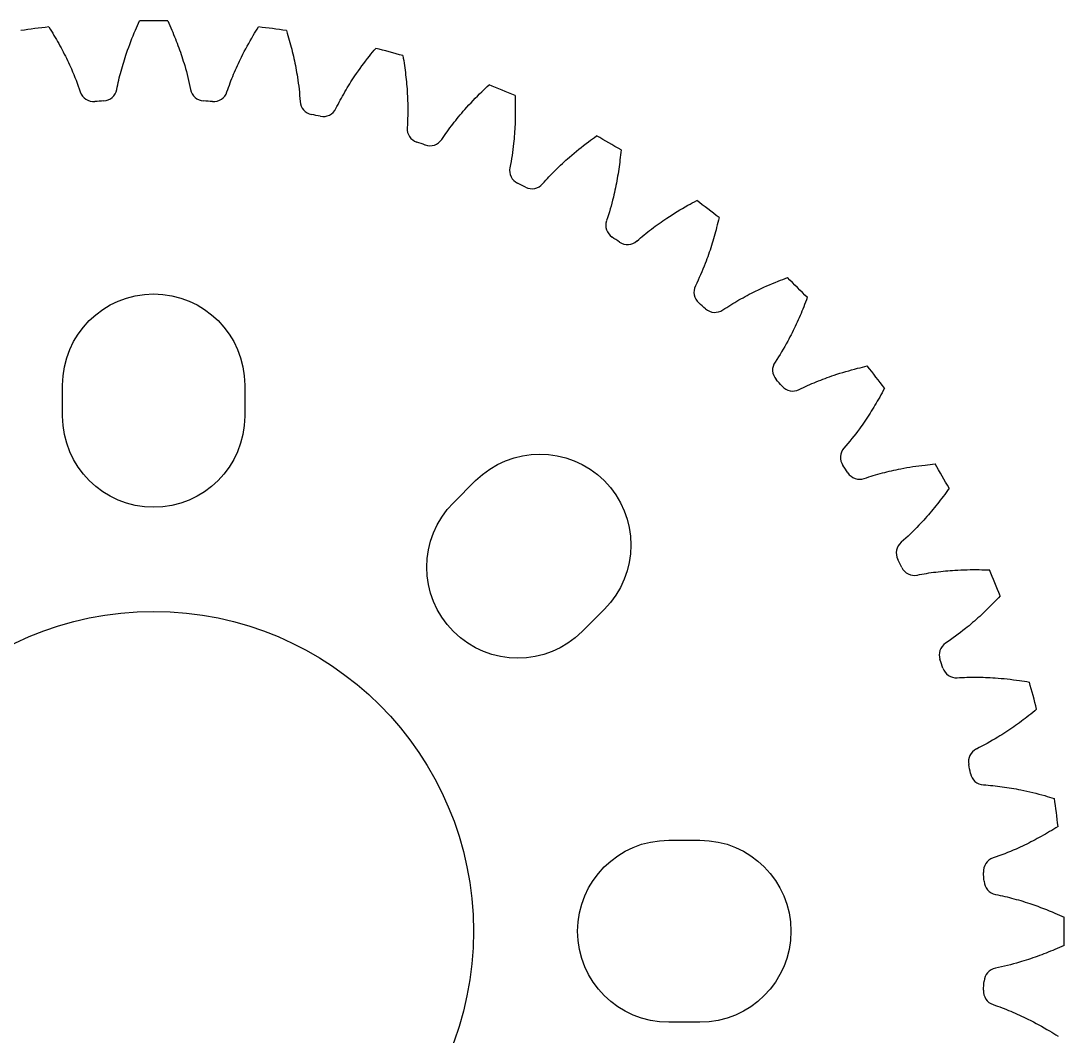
# Model space of a CAD drawing. Header units: millimetres. Extents: x -20 to 20, y -20 to 20.
# Drawn here: x -2.92 to 20, y -2.3 to 20 of the extents above; entities that cross this region are included whole.
import ezdxf

# ---------------------------------------------------------------- set-up
doc = ezdxf.new("R2010")
doc.units = ezdxf.units.MM
doc.layers.get('0').update_dxf_attribs({"linetype": 'CONTINUOUS'})

msp = doc.modelspace()

# ---------------------------------------------------------------- linework, layer by layer
for points in [[(-2, 11.314), (-2, 12, -1), (2, 12), (2, 11.314, -1)], [(-2, 11.314), (-2, 12, -1), (2, 12), (2, 11.314, -1)], [(6.586, 9.414), (7.071, 9.899, -1), (9.899, 7.071), (9.414, 6.586, -1)], [(6.586, 9.414), (7.071, 9.899, -1), (9.899, 7.071), (9.414, 6.586, -1)], [(11.314, 2), (12, 2, -1), (12, -2), (11.314, -2, -1)], [(11.314, 2), (12, 2, -1), (12, -2), (11.314, -2, -1)]]:
    msp.add_lwpolyline(points, format="xyb", close=True)
msp.add_circle((0, 0), 7.025)
msp.add_circle((0, 0), 7.025)
for centre, radius, start, end in [((0, 0), 20, 89.1143, 90.8857), ((0, 0), 20, 89.1143, 90.8857), ((0, 0), 20, 96.6143, 98.3857), ((0, 0), 20, 96.6143, 98.3857), ((0, 0), 20, 81.6143, 83.3857), ((0, 0), 20, 81.6143, 83.3857), ((0, 0), 20, 74.1143, 75.8857), ((0, 0), 20, 74.1143, 75.8857), ((0, 0), 20, 66.6143, 68.3857), ((0, 0), 20, 66.6143, 68.3857), ((-1.315, 18.54), 0.312, 198.5592, 274.0576), ((-1.315, 18.54), 0.312, 198.5592, 274.0576), ((-1.116, 18.553), 0.312, 273.4424, 348.9408), ((-1.116, 18.553), 0.312, 273.4424, 348.9408), ((1.116, 18.553), 0.312, 191.0592, 266.5576), ((1.116, 18.553), 0.312, 191.0592, 266.5576), ((1.315, 18.54), 0.312, 265.9424, 341.4408), ((1.315, 18.54), 0.312, 265.9424, 341.4408), ((0, 0), 18.274, 93.4424, 94.0576), ((0, 0), 18.274, 93.4424, 94.0576), ((0, 0), 18.274, 85.9424, 86.5576), ((0, 0), 18.274, 85.9424, 86.5576), ((3.528, 18.248), 0.312, 183.5592, 259.0576), ((3.528, 18.248), 0.312, 183.5592, 259.0576), ((0, 0), 18.274, 78.4424, 79.0576), ((0, 0), 18.274, 78.4424, 79.0576), ((3.724, 18.21), 0.312, 258.4424, 333.9408), ((3.724, 18.21), 0.312, 258.4424, 333.9408), ((5.88, 17.632), 0.312, 176.0592, 251.5576), ((5.88, 17.632), 0.312, 176.0592, 251.5576), ((0, 0), 20, 59.1143, 60.8857), ((0, 0), 20, 59.1143, 60.8857), ((0, 0), 18.274, 70.9424, 71.5576), ((0, 0), 18.274, 70.9424, 71.5576), ((6.069, 17.568), 0.312, 250.9424, 326.4408), ((6.069, 17.568), 0.312, 250.9424, 326.4408), ((8.131, 16.714), 0.312, 168.5592, 244.0576), ((8.131, 16.714), 0.312, 168.5592, 244.0576), ((0, 0), 18.274, 63.4424, 64.0576), ((0, 0), 18.274, 63.4424, 64.0576), ((8.31, 16.625), 0.312, 243.4424, 318.9408), ((8.31, 16.625), 0.312, 243.4424, 318.9408), ((0, 0), 20, 51.6143, 53.3857), ((0, 0), 20, 51.6143, 53.3857), ((10.243, 15.509), 0.312, 161.0592, 236.5576), ((10.243, 15.509), 0.312, 161.0592, 236.5576), ((0, 0), 18.274, 55.9424, 56.5576), ((0, 0), 18.274, 55.9424, 56.5576), ((10.409, 15.398), 0.312, 235.9424, 311.4408), ((10.409, 15.398), 0.312, 235.9424, 311.4408), ((0, 0), 20, 44.1143, 45.8857), ((0, 0), 20, 44.1143, 45.8857), ((12.18, 14.04), 0.312, 153.5592, 229.0576), ((12.18, 14.04), 0.312, 153.5592, 229.0576), ((0, 0), 18.274, 48.4424, 49.0576), ((0, 0), 18.274, 48.4424, 49.0576), ((12.33, 13.908), 0.312, 228.4424, 303.9408), ((12.33, 13.908), 0.312, 228.4424, 303.9408), ((13.908, 12.33), 0.312, 146.0592, 221.5576), ((13.908, 12.33), 0.312, 146.0592, 221.5576), ((0, 0), 20, 36.6143, 38.3857), ((0, 0), 20, 36.6143, 38.3857), ((0, 0), 18.274, 40.9424, 41.5576), ((0, 0), 18.274, 40.9424, 41.5576), ((14.04, 12.18), 0.312, 220.9424, 296.4408), ((14.04, 12.18), 0.312, 220.9424, 296.4408), ((15.398, 10.409), 0.312, 138.5592, 214.0576), ((15.398, 10.409), 0.312, 138.5592, 214.0576), ((0, 0), 18.274, 33.4424, 34.0576), ((0, 0), 18.274, 33.4424, 34.0576), ((0, 0), 20, 29.1143, 30.8857), ((0, 0), 20, 29.1143, 30.8857), ((15.509, 10.243), 0.312, 213.4424, 288.9408), ((15.509, 10.243), 0.312, 213.4424, 288.9408), ((16.625, 8.31), 0.312, 131.0592, 206.5576), ((16.625, 8.31), 0.312, 131.0592, 206.5576), ((0, 0), 18.274, 25.9424, 26.5576), ((0, 0), 18.274, 25.9424, 26.5576), ((16.714, 8.131), 0.312, 205.9424, 281.4408), ((16.714, 8.131), 0.312, 205.9424, 281.4408), ((0, 0), 20, 21.6143, 23.3857), ((0, 0), 20, 21.6143, 23.3857), ((17.568, 6.069), 0.312, 123.5592, 199.0576), ((17.568, 6.069), 0.312, 123.5592, 199.0576), ((0, 0), 18.274, 18.4424, 19.0576), ((0, 0), 18.274, 18.4424, 19.0576), ((17.632, 5.88), 0.312, 198.4424, 273.9408), ((17.632, 5.88), 0.312, 198.4424, 273.9408), ((0, 0), 20, 14.1143, 15.8857), ((0, 0), 20, 14.1143, 15.8857), ((18.21, 3.724), 0.312, 116.0592, 191.5576), ((18.21, 3.724), 0.312, 116.0592, 191.5576), ((0, 0), 18.274, 10.9424, 11.5576), ((0, 0), 18.274, 10.9424, 11.5576), ((18.248, 3.528), 0.312, 190.9424, 266.4408), ((18.248, 3.528), 0.312, 190.9424, 266.4408), ((0, 0), 20, 6.6143, 8.3857), ((0, 0), 20, 6.6143, 8.3857), ((18.54, 1.315), 0.312, 108.5592, 184.0576), ((18.54, 1.315), 0.312, 108.5592, 184.0576), ((0, 0), 18.274, 3.4424, 4.0576), ((0, 0), 18.274, 3.4424, 4.0576), ((18.553, 1.116), 0.312, 183.4424, 258.9408), ((18.553, 1.116), 0.312, 183.4424, 258.9408), ((0, 0), 20, -0.8857, 0.8857), ((0, 0), 20, -0.8857, 0.8857), ((18.553, -1.116), 0.312, 101.0592, 176.5576), ((18.553, -1.116), 0.312, 101.0592, 176.5576), ((0, 0), 18.274, 355.9424, 356.5576), ((0, 0), 18.274, 355.9424, 356.5576), ((18.54, -1.315), 0.312, 175.9424, 251.4408), ((18.54, -1.315), 0.312, 175.9424, 251.4408)]:
    msp.add_arc(centre, radius, start, end)
for points, knots in [([(-0.81, 18.493), (-0.783, 18.629), (-0.751, 18.763), (-0.715, 18.897), (-0.679, 19.03), (-0.639, 19.163), (-0.594, 19.293), (-0.535, 19.463), (-0.47, 19.631), (-0.399, 19.796), (-0.37, 19.864), (-0.34, 19.931), (-0.309, 19.998)], [0, 0, 0, 0, 0.000414753, 0.000414753, 0.000414753, 0.000829462, 0.000829462, 0.000829462, 0.001368744, 0.001368744, 0.001368744, 0.001589306, 0.001589306, 0.001589306, 0.001589306]), ([(-0.81, 18.493), (-0.783, 18.629), (-0.751, 18.763), (-0.715, 18.897), (-0.679, 19.03), (-0.639, 19.163), (-0.594, 19.293), (-0.535, 19.463), (-0.47, 19.631), (-0.399, 19.796), (-0.37, 19.864), (-0.34, 19.931), (-0.309, 19.998)], [0, 0, 0, 0, 0.000414753, 0.000414753, 0.000414753, 0.000829462, 0.000829462, 0.000829462, 0.001368744, 0.001368744, 0.001368744, 0.001589306, 0.001589306, 0.001589306, 0.001589306]), ([(0.309, 19.998), (0.34, 19.931), (0.37, 19.864), (0.399, 19.796), (0.453, 19.669), (0.505, 19.541), (0.552, 19.411), (0.6, 19.281), (0.643, 19.15), (0.682, 19.017), (0.732, 18.844), (0.775, 18.669), (0.81, 18.493)], [-0.000220571, -0.000220571, -0.000220571, -0.000220571, 0, 0, 0, 0.000414614, 0.000414614, 0.000414614, 0.000829358, 0.000829358, 0.000829358, 0.001368935, 0.001368935, 0.001368935, 0.001368935]), ([(0.309, 19.998), (0.34, 19.931), (0.37, 19.864), (0.399, 19.796), (0.453, 19.669), (0.505, 19.541), (0.552, 19.411), (0.6, 19.281), (0.643, 19.15), (0.682, 19.017), (0.732, 18.844), (0.775, 18.669), (0.81, 18.493)], [-0.000220571, -0.000220571, -0.000220571, -0.000220571, 0, 0, 0, 0.000414614, 0.000414614, 0.000414614, 0.000829358, 0.000829358, 0.000829358, 0.001368935, 0.001368935, 0.001368935, 0.001368935]), ([(-2.304, 19.867), (-2.265, 19.805), (-2.226, 19.742), (-2.189, 19.679), (-2.118, 19.56), (-2.05, 19.439), (-1.986, 19.317), (-1.922, 19.194), (-1.862, 19.07), (-1.806, 18.943), (-1.734, 18.779), (-1.668, 18.611), (-1.611, 18.441)], [-0.000220571, -0.000220571, -0.000220571, -0.000220571, 0, 0, 0, 0.000414614, 0.000414614, 0.000414614, 0.000829358, 0.000829358, 0.000829358, 0.001368935, 0.001368935, 0.001368935, 0.001368935]), ([(-2.304, 19.867), (-2.265, 19.805), (-2.226, 19.742), (-2.189, 19.679), (-2.118, 19.56), (-2.05, 19.439), (-1.986, 19.317), (-1.922, 19.194), (-1.862, 19.07), (-1.806, 18.943), (-1.734, 18.779), (-1.668, 18.611), (-1.611, 18.441)], [-0.000220571, -0.000220571, -0.000220571, -0.000220571, 0, 0, 0, 0.000414614, 0.000414614, 0.000414614, 0.000829358, 0.000829358, 0.000829358, 0.001368935, 0.001368935, 0.001368935, 0.001368935]), ([(1.611, 18.441), (1.655, 18.572), (1.704, 18.701), (1.757, 18.829), (1.811, 18.956), (1.868, 19.082), (1.93, 19.206), (2.01, 19.367), (2.097, 19.524), (2.189, 19.679), (2.226, 19.742), (2.265, 19.805), (2.304, 19.867)], [0, 0, 0, 0, 0.000414753, 0.000414753, 0.000414753, 0.000829462, 0.000829462, 0.000829462, 0.001368744, 0.001368744, 0.001368744, 0.001589306, 0.001589306, 0.001589306, 0.001589306]), ([(1.611, 18.441), (1.655, 18.572), (1.704, 18.701), (1.757, 18.829), (1.811, 18.956), (1.868, 19.082), (1.93, 19.206), (2.01, 19.367), (2.097, 19.524), (2.189, 19.679), (2.226, 19.742), (2.265, 19.805), (2.304, 19.867)], [0, 0, 0, 0, 0.000414753, 0.000414753, 0.000414753, 0.000829462, 0.000829462, 0.000829462, 0.001368744, 0.001368744, 0.001368744, 0.001589306, 0.001589306, 0.001589306, 0.001589306]), ([(2.917, 19.786), (2.938, 19.716), (2.959, 19.645), (2.979, 19.575), (3.017, 19.442), (3.051, 19.308), (3.081, 19.173), (3.111, 19.038), (3.137, 18.902), (3.158, 18.765), (3.185, 18.588), (3.206, 18.409), (3.217, 18.229)], [-0.000220571, -0.000220571, -0.000220571, -0.000220571, 0, 0, 0, 0.000414614, 0.000414614, 0.000414614, 0.000829358, 0.000829358, 0.000829358, 0.001368935, 0.001368935, 0.001368935, 0.001368935]), ([(2.917, 19.786), (2.938, 19.716), (2.959, 19.645), (2.979, 19.575), (3.017, 19.442), (3.051, 19.308), (3.081, 19.173), (3.111, 19.038), (3.137, 18.902), (3.158, 18.765), (3.185, 18.588), (3.206, 18.409), (3.217, 18.229)], [-0.000220571, -0.000220571, -0.000220571, -0.000220571, 0, 0, 0, 0.000414614, 0.000414614, 0.000414614, 0.000829358, 0.000829358, 0.000829358, 0.001368935, 0.001368935, 0.001368935, 0.001368935]), ([(4.004, 18.072), (4.065, 18.197), (4.131, 18.318), (4.2, 18.438), (4.269, 18.558), (4.343, 18.675), (4.42, 18.79), (4.52, 18.939), (4.627, 19.083), (4.738, 19.225), (4.784, 19.282), (4.83, 19.34), (4.877, 19.396)], [0, 0, 0, 0, 0.000414753, 0.000414753, 0.000414753, 0.000829462, 0.000829462, 0.000829462, 0.001368744, 0.001368744, 0.001368744, 0.00158931, 0.00158931, 0.00158931, 0.00158931]), ([(4.004, 18.072), (4.065, 18.197), (4.131, 18.318), (4.2, 18.438), (4.269, 18.558), (4.343, 18.675), (4.42, 18.79), (4.52, 18.939), (4.627, 19.083), (4.738, 19.225), (4.784, 19.282), (4.83, 19.34), (4.877, 19.396)], [0, 0, 0, 0, 0.000414753, 0.000414753, 0.000414753, 0.000829462, 0.000829462, 0.000829462, 0.001368744, 0.001368744, 0.001368744, 0.00158931, 0.00158931, 0.00158931, 0.00158931]), ([(5.474, 19.236), (5.487, 19.164), (5.498, 19.091), (5.509, 19.018), (5.528, 18.881), (5.545, 18.744), (5.557, 18.607), (5.569, 18.469), (5.577, 18.331), (5.58, 18.192), (5.584, 18.013), (5.581, 17.833), (5.569, 17.653)], [-0.000220575, -0.000220575, -0.000220575, -0.000220575, 0, 0, 0, 0.000414614, 0.000414614, 0.000414614, 0.000829358, 0.000829358, 0.000829358, 0.001368935, 0.001368935, 0.001368935, 0.001368935]), ([(5.474, 19.236), (5.487, 19.164), (5.498, 19.091), (5.509, 19.018), (5.528, 18.881), (5.545, 18.744), (5.557, 18.607), (5.569, 18.469), (5.577, 18.331), (5.58, 18.192), (5.584, 18.013), (5.581, 17.833), (5.569, 17.653)], [-0.000220575, -0.000220575, -0.000220575, -0.000220575, 0, 0, 0, 0.000414614, 0.000414614, 0.000414614, 0.000829358, 0.000829358, 0.000829358, 0.001368935, 0.001368935, 0.001368935, 0.001368935]), ([(6.329, 17.395), (6.405, 17.51), (6.486, 17.623), (6.571, 17.732), (6.655, 17.842), (6.743, 17.948), (6.835, 18.052), (6.954, 18.187), (7.079, 18.316), (7.207, 18.442), (7.26, 18.493), (7.313, 18.544), (7.367, 18.594)], [0, 0, 0, 0, 0.000414753, 0.000414753, 0.000414753, 0.000829462, 0.000829462, 0.000829462, 0.001368744, 0.001368744, 0.001368744, 0.00158931, 0.00158931, 0.00158931, 0.00158931]), ([(6.329, 17.395), (6.405, 17.51), (6.486, 17.623), (6.571, 17.732), (6.655, 17.842), (6.743, 17.948), (6.835, 18.052), (6.954, 18.187), (7.079, 18.316), (7.207, 18.442), (7.26, 18.493), (7.313, 18.544), (7.367, 18.594)], [0, 0, 0, 0, 0.000414753, 0.000414753, 0.000414753, 0.000829462, 0.000829462, 0.000829462, 0.001368744, 0.001368744, 0.001368744, 0.00158931, 0.00158931, 0.00158931, 0.00158931]), ([(7.938, 18.357), (7.941, 18.284), (7.943, 18.21), (7.944, 18.137), (7.946, 17.998), (7.944, 17.86), (7.938, 17.722), (7.932, 17.584), (7.922, 17.446), (7.907, 17.308), (7.888, 17.13), (7.861, 16.952), (7.825, 16.775)], [-0.000220575, -0.000220575, -0.000220575, -0.000220575, 0, 0, 0, 0.000414614, 0.000414614, 0.000414614, 0.000829358, 0.000829358, 0.000829358, 0.001368935, 0.001368935, 0.001368935, 0.001368935]), ([(7.938, 18.357), (7.941, 18.284), (7.943, 18.21), (7.944, 18.137), (7.946, 17.998), (7.944, 17.86), (7.938, 17.722), (7.932, 17.584), (7.922, 17.446), (7.907, 17.308), (7.888, 17.13), (7.861, 16.952), (7.825, 16.775)], [-0.000220575, -0.000220575, -0.000220575, -0.000220575, 0, 0, 0, 0.000414614, 0.000414614, 0.000414614, 0.000829358, 0.000829358, 0.000829358, 0.001368935, 0.001368935, 0.001368935, 0.001368935]), ([(8.545, 16.42), (8.636, 16.525), (8.731, 16.625), (8.829, 16.723), (8.927, 16.82), (9.028, 16.915), (9.132, 17.005), (9.268, 17.123), (9.409, 17.236), (9.553, 17.343), (9.612, 17.387), (9.671, 17.43), (9.731, 17.473)], [0, 0, 0, 0, 0.000414753, 0.000414753, 0.000414753, 0.000829462, 0.000829462, 0.000829462, 0.001368744, 0.001368744, 0.001368744, 0.001589306, 0.001589306, 0.001589306, 0.001589306]), ([(8.545, 16.42), (8.636, 16.525), (8.731, 16.625), (8.829, 16.723), (8.927, 16.82), (9.028, 16.915), (9.132, 17.005), (9.268, 17.123), (9.409, 17.236), (9.553, 17.343), (9.612, 17.387), (9.671, 17.43), (9.731, 17.473)], [0, 0, 0, 0, 0.000414753, 0.000414753, 0.000414753, 0.000829462, 0.000829462, 0.000829462, 0.001368744, 0.001368744, 0.001368744, 0.001589306, 0.001589306, 0.001589306, 0.001589306]), ([(10.267, 17.164), (10.26, 17.091), (10.252, 17.018), (10.243, 16.944), (10.227, 16.807), (10.207, 16.67), (10.184, 16.534), (10.16, 16.398), (10.131, 16.263), (10.099, 16.128), (10.056, 15.954), (10.006, 15.781), (9.948, 15.611)], [-0.000220571, -0.000220571, -0.000220571, -0.000220571, 0, 0, 0, 0.000414614, 0.000414614, 0.000414614, 0.000829358, 0.000829358, 0.000829358, 0.001368935, 0.001368935, 0.001368935, 0.001368935]), ([(10.267, 17.164), (10.26, 17.091), (10.252, 17.018), (10.243, 16.944), (10.227, 16.807), (10.207, 16.67), (10.184, 16.534), (10.16, 16.398), (10.131, 16.263), (10.099, 16.128), (10.056, 15.954), (10.006, 15.781), (9.948, 15.611)], [-0.000220571, -0.000220571, -0.000220571, -0.000220571, 0, 0, 0, 0.000414614, 0.000414614, 0.000414614, 0.000829358, 0.000829358, 0.000829358, 0.001368935, 0.001368935, 0.001368935, 0.001368935]), ([(10.615, 15.164), (10.719, 15.256), (10.826, 15.343), (10.936, 15.427), (11.046, 15.511), (11.159, 15.591), (11.274, 15.668), (11.424, 15.767), (11.578, 15.86), (11.735, 15.948), (11.799, 15.984), (11.863, 16.019), (11.929, 16.053)], [0, 0, 0, 0, 0.000414753, 0.000414753, 0.000414753, 0.000829462, 0.000829462, 0.000829462, 0.001368744, 0.001368744, 0.001368744, 0.001589306, 0.001589306, 0.001589306, 0.001589306]), ([(10.615, 15.164), (10.719, 15.256), (10.826, 15.343), (10.936, 15.427), (11.046, 15.511), (11.159, 15.591), (11.274, 15.668), (11.424, 15.767), (11.578, 15.86), (11.735, 15.948), (11.799, 15.984), (11.863, 16.019), (11.929, 16.053)], [0, 0, 0, 0, 0.000414753, 0.000414753, 0.000414753, 0.000829462, 0.000829462, 0.000829462, 0.001368744, 0.001368744, 0.001368744, 0.001589306, 0.001589306, 0.001589306, 0.001589306]), ([(12.419, 15.677), (12.403, 15.605), (12.385, 15.534), (12.367, 15.463), (12.333, 15.329), (12.296, 15.195), (12.255, 15.064), (12.213, 14.932), (12.167, 14.801), (12.117, 14.672), (12.052, 14.505), (11.98, 14.339), (11.9, 14.179)], [-0.000220571, -0.000220571, -0.000220571, -0.000220571, 0, 0, 0, 0.000414614, 0.000414614, 0.000414614, 0.000829358, 0.000829358, 0.000829358, 0.001368935, 0.001368935, 0.001368935, 0.001368935]), ([(12.419, 15.677), (12.403, 15.605), (12.385, 15.534), (12.367, 15.463), (12.333, 15.329), (12.296, 15.195), (12.255, 15.064), (12.213, 14.932), (12.167, 14.801), (12.117, 14.672), (12.052, 14.505), (11.98, 14.339), (11.9, 14.179)], [-0.000220571, -0.000220571, -0.000220571, -0.000220571, 0, 0, 0, 0.000414614, 0.000414614, 0.000414614, 0.000829358, 0.000829358, 0.000829358, 0.001368935, 0.001368935, 0.001368935, 0.001368935]), ([(12.504, 13.649), (12.619, 13.726), (12.736, 13.799), (12.856, 13.868), (12.976, 13.937), (13.098, 14.002), (13.223, 14.062), (13.384, 14.141), (13.549, 14.213), (13.716, 14.28), (13.784, 14.307), (13.853, 14.333), (13.922, 14.359)], [0, 0, 0, 0, 0.000414753, 0.000414753, 0.000414753, 0.000829462, 0.000829462, 0.000829462, 0.001368744, 0.001368744, 0.001368744, 0.001589306, 0.001589306, 0.001589306, 0.001589306]), ([(12.504, 13.649), (12.619, 13.726), (12.736, 13.799), (12.856, 13.868), (12.976, 13.937), (13.098, 14.002), (13.223, 14.062), (13.384, 14.141), (13.549, 14.213), (13.716, 14.28), (13.784, 14.307), (13.853, 14.333), (13.922, 14.359)], [0, 0, 0, 0, 0.000414753, 0.000414753, 0.000414753, 0.000829462, 0.000829462, 0.000829462, 0.001368744, 0.001368744, 0.001368744, 0.001589306, 0.001589306, 0.001589306, 0.001589306]), ([(14.359, 13.922), (14.333, 13.853), (14.307, 13.784), (14.28, 13.716), (14.229, 13.588), (14.174, 13.46), (14.116, 13.335), (14.058, 13.21), (13.995, 13.086), (13.929, 12.965), (13.842, 12.807), (13.75, 12.653), (13.649, 12.504)], [-0.000220571, -0.000220571, -0.000220571, -0.000220571, 0, 0, 0, 0.000414614, 0.000414614, 0.000414614, 0.000829358, 0.000829358, 0.000829358, 0.001368935, 0.001368935, 0.001368935, 0.001368935]), ([(14.359, 13.922), (14.333, 13.853), (14.307, 13.784), (14.28, 13.716), (14.229, 13.588), (14.174, 13.46), (14.116, 13.335), (14.058, 13.21), (13.995, 13.086), (13.929, 12.965), (13.842, 12.807), (13.75, 12.653), (13.649, 12.504)], [-0.000220571, -0.000220571, -0.000220571, -0.000220571, 0, 0, 0, 0.000414614, 0.000414614, 0.000414614, 0.000829358, 0.000829358, 0.000829358, 0.001368935, 0.001368935, 0.001368935, 0.001368935]), ([(14.179, 11.9), (14.302, 11.962), (14.429, 12.018), (14.556, 12.071), (14.684, 12.124), (14.814, 12.172), (14.945, 12.216), (15.115, 12.273), (15.288, 12.323), (15.463, 12.367), (15.534, 12.385), (15.605, 12.403), (15.677, 12.419)], [0, 0, 0, 0, 0.000414753, 0.000414753, 0.000414753, 0.000829462, 0.000829462, 0.000829462, 0.001368744, 0.001368744, 0.001368744, 0.001589306, 0.001589306, 0.001589306, 0.001589306]), ([(14.179, 11.9), (14.302, 11.962), (14.429, 12.018), (14.556, 12.071), (14.684, 12.124), (14.814, 12.172), (14.945, 12.216), (15.115, 12.273), (15.288, 12.323), (15.463, 12.367), (15.534, 12.385), (15.605, 12.403), (15.677, 12.419)], [0, 0, 0, 0, 0.000414753, 0.000414753, 0.000414753, 0.000829462, 0.000829462, 0.000829462, 0.001368744, 0.001368744, 0.001368744, 0.001589306, 0.001589306, 0.001589306, 0.001589306]), ([(16.053, 11.929), (16.019, 11.863), (15.984, 11.799), (15.948, 11.735), (15.88, 11.614), (15.81, 11.495), (15.736, 11.379), (15.662, 11.262), (15.584, 11.148), (15.502, 11.036), (15.396, 10.891), (15.283, 10.75), (15.164, 10.615)], [-0.000220571, -0.000220571, -0.000220571, -0.000220571, 0, 0, 0, 0.000414614, 0.000414614, 0.000414614, 0.000829358, 0.000829358, 0.000829358, 0.001368935, 0.001368935, 0.001368935, 0.001368935]), ([(16.053, 11.929), (16.019, 11.863), (15.984, 11.799), (15.948, 11.735), (15.88, 11.614), (15.81, 11.495), (15.736, 11.379), (15.662, 11.262), (15.584, 11.148), (15.502, 11.036), (15.396, 10.891), (15.283, 10.75), (15.164, 10.615)], [-0.000220571, -0.000220571, -0.000220571, -0.000220571, 0, 0, 0, 0.000414614, 0.000414614, 0.000414614, 0.000829358, 0.000829358, 0.000829358, 0.001368935, 0.001368935, 0.001368935, 0.001368935]), ([(15.611, 9.948), (15.741, 9.993), (15.874, 10.032), (16.008, 10.068), (16.141, 10.103), (16.276, 10.134), (16.412, 10.161), (16.588, 10.195), (16.766, 10.222), (16.944, 10.243), (17.018, 10.252), (17.091, 10.26), (17.164, 10.267)], [0, 0, 0, 0, 0.000414753, 0.000414753, 0.000414753, 0.000829462, 0.000829462, 0.000829462, 0.001368744, 0.001368744, 0.001368744, 0.001589306, 0.001589306, 0.001589306, 0.001589306]), ([(15.611, 9.948), (15.741, 9.993), (15.874, 10.032), (16.008, 10.068), (16.141, 10.103), (16.276, 10.134), (16.412, 10.161), (16.588, 10.195), (16.766, 10.222), (16.944, 10.243), (17.018, 10.252), (17.091, 10.26), (17.164, 10.267)], [0, 0, 0, 0, 0.000414753, 0.000414753, 0.000414753, 0.000829462, 0.000829462, 0.000829462, 0.001368744, 0.001368744, 0.001368744, 0.001589306, 0.001589306, 0.001589306, 0.001589306]), ([(17.473, 9.731), (17.43, 9.671), (17.387, 9.612), (17.343, 9.553), (17.26, 9.442), (17.175, 9.333), (17.086, 9.227), (16.998, 9.121), (16.905, 9.018), (16.81, 8.918), (16.686, 8.788), (16.556, 8.663), (16.42, 8.545)], [-0.000220571, -0.000220571, -0.000220571, -0.000220571, 0, 0, 0, 0.000414614, 0.000414614, 0.000414614, 0.000829358, 0.000829358, 0.000829358, 0.001368935, 0.001368935, 0.001368935, 0.001368935]), ([(17.473, 9.731), (17.43, 9.671), (17.387, 9.612), (17.343, 9.553), (17.26, 9.442), (17.175, 9.333), (17.086, 9.227), (16.998, 9.121), (16.905, 9.018), (16.81, 8.918), (16.686, 8.788), (16.556, 8.663), (16.42, 8.545)], [-0.000220571, -0.000220571, -0.000220571, -0.000220571, 0, 0, 0, 0.000414614, 0.000414614, 0.000414614, 0.000829358, 0.000829358, 0.000829358, 0.001368935, 0.001368935, 0.001368935, 0.001368935]), ([(16.775, 7.825), (16.911, 7.853), (17.048, 7.875), (17.185, 7.892), (17.322, 7.91), (17.46, 7.923), (17.598, 7.932), (17.777, 7.943), (17.957, 7.946), (18.137, 7.944), (18.21, 7.943), (18.284, 7.941), (18.357, 7.938)], [0, 0, 0, 0, 0.000414753, 0.000414753, 0.000414753, 0.000829462, 0.000829462, 0.000829462, 0.001368744, 0.001368744, 0.001368744, 0.00158931, 0.00158931, 0.00158931, 0.00158931]), ([(16.775, 7.825), (16.911, 7.853), (17.048, 7.875), (17.185, 7.892), (17.322, 7.91), (17.46, 7.923), (17.598, 7.932), (17.777, 7.943), (17.957, 7.946), (18.137, 7.944), (18.21, 7.943), (18.284, 7.941), (18.357, 7.938)], [0, 0, 0, 0, 0.000414753, 0.000414753, 0.000414753, 0.000829462, 0.000829462, 0.000829462, 0.001368744, 0.001368744, 0.001368744, 0.00158931, 0.00158931, 0.00158931, 0.00158931]), ([(18.594, 7.367), (18.544, 7.313), (18.493, 7.26), (18.442, 7.207), (18.345, 7.108), (18.246, 7.012), (18.145, 6.918), (18.043, 6.825), (17.938, 6.734), (17.83, 6.648), (17.69, 6.535), (17.545, 6.428), (17.395, 6.329)], [-0.000220575, -0.000220575, -0.000220575, -0.000220575, 0, 0, 0, 0.000414614, 0.000414614, 0.000414614, 0.000829358, 0.000829358, 0.000829358, 0.001368935, 0.001368935, 0.001368935, 0.001368935]), ([(18.594, 7.367), (18.544, 7.313), (18.493, 7.26), (18.442, 7.207), (18.345, 7.108), (18.246, 7.012), (18.145, 6.918), (18.043, 6.825), (17.938, 6.734), (17.83, 6.648), (17.69, 6.535), (17.545, 6.428), (17.395, 6.329)], [-0.000220575, -0.000220575, -0.000220575, -0.000220575, 0, 0, 0, 0.000414614, 0.000414614, 0.000414614, 0.000829358, 0.000829358, 0.000829358, 0.001368935, 0.001368935, 0.001368935, 0.001368935]), ([(17.653, 5.569), (17.791, 5.578), (17.93, 5.582), (18.068, 5.582), (18.206, 5.582), (18.344, 5.577), (18.482, 5.567), (18.662, 5.555), (18.84, 5.534), (19.018, 5.509), (19.091, 5.498), (19.164, 5.487), (19.236, 5.474)], [0, 0, 0, 0, 0.000414753, 0.000414753, 0.000414753, 0.000829462, 0.000829462, 0.000829462, 0.001368744, 0.001368744, 0.001368744, 0.00158931, 0.00158931, 0.00158931, 0.00158931]), ([(17.653, 5.569), (17.791, 5.578), (17.93, 5.582), (18.068, 5.582), (18.206, 5.582), (18.344, 5.577), (18.482, 5.567), (18.662, 5.555), (18.84, 5.534), (19.018, 5.509), (19.091, 5.498), (19.164, 5.487), (19.236, 5.474)], [0, 0, 0, 0, 0.000414753, 0.000414753, 0.000414753, 0.000829462, 0.000829462, 0.000829462, 0.001368744, 0.001368744, 0.001368744, 0.00158931, 0.00158931, 0.00158931, 0.00158931]), ([(19.396, 4.877), (19.34, 4.83), (19.282, 4.784), (19.225, 4.738), (19.116, 4.653), (19.005, 4.57), (18.892, 4.491), (18.779, 4.411), (18.663, 4.335), (18.545, 4.264), (18.392, 4.17), (18.234, 4.083), (18.072, 4.004)], [-0.000220575, -0.000220575, -0.000220575, -0.000220575, 0, 0, 0, 0.000414614, 0.000414614, 0.000414614, 0.000829358, 0.000829358, 0.000829358, 0.001368935, 0.001368935, 0.001368935, 0.001368935]), ([(19.396, 4.877), (19.34, 4.83), (19.282, 4.784), (19.225, 4.738), (19.116, 4.653), (19.005, 4.57), (18.892, 4.491), (18.779, 4.411), (18.663, 4.335), (18.545, 4.264), (18.392, 4.17), (18.234, 4.083), (18.072, 4.004)], [-0.000220575, -0.000220575, -0.000220575, -0.000220575, 0, 0, 0, 0.000414614, 0.000414614, 0.000414614, 0.000829358, 0.000829358, 0.000829358, 0.001368935, 0.001368935, 0.001368935, 0.001368935]), ([(18.229, 3.217), (18.367, 3.208), (18.505, 3.194), (18.642, 3.176), (18.779, 3.157), (18.915, 3.134), (19.051, 3.107), (19.227, 3.071), (19.402, 3.028), (19.575, 2.979), (19.645, 2.959), (19.716, 2.938), (19.786, 2.917)], [0, 0, 0, 0, 0.000414753, 0.000414753, 0.000414753, 0.000829462, 0.000829462, 0.000829462, 0.001368744, 0.001368744, 0.001368744, 0.001589306, 0.001589306, 0.001589306, 0.001589306]), ([(18.229, 3.217), (18.367, 3.208), (18.505, 3.194), (18.642, 3.176), (18.779, 3.157), (18.915, 3.134), (19.051, 3.107), (19.227, 3.071), (19.402, 3.028), (19.575, 2.979), (19.645, 2.959), (19.716, 2.938), (19.786, 2.917)], [0, 0, 0, 0, 0.000414753, 0.000414753, 0.000414753, 0.000829462, 0.000829462, 0.000829462, 0.001368744, 0.001368744, 0.001368744, 0.001589306, 0.001589306, 0.001589306, 0.001589306]), ([(19.867, 2.304), (19.805, 2.265), (19.742, 2.226), (19.679, 2.189), (19.56, 2.118), (19.439, 2.05), (19.317, 1.986), (19.194, 1.922), (19.07, 1.862), (18.943, 1.806), (18.779, 1.734), (18.611, 1.668), (18.441, 1.611)], [-0.000220571, -0.000220571, -0.000220571, -0.000220571, 0, 0, 0, 0.000414614, 0.000414614, 0.000414614, 0.000829358, 0.000829358, 0.000829358, 0.001368935, 0.001368935, 0.001368935, 0.001368935]), ([(19.867, 2.304), (19.805, 2.265), (19.742, 2.226), (19.679, 2.189), (19.56, 2.118), (19.439, 2.05), (19.317, 1.986), (19.194, 1.922), (19.07, 1.862), (18.943, 1.806), (18.779, 1.734), (18.611, 1.668), (18.441, 1.611)], [-0.000220571, -0.000220571, -0.000220571, -0.000220571, 0, 0, 0, 0.000414614, 0.000414614, 0.000414614, 0.000829358, 0.000829358, 0.000829358, 0.001368935, 0.001368935, 0.001368935, 0.001368935]), ([(18.493, 0.81), (18.629, 0.783), (18.763, 0.751), (18.897, 0.715), (19.03, 0.679), (19.163, 0.639), (19.293, 0.594), (19.463, 0.535), (19.631, 0.47), (19.796, 0.399), (19.864, 0.37), (19.931, 0.34), (19.998, 0.309)], [0, 0, 0, 0, 0.000414753, 0.000414753, 0.000414753, 0.000829462, 0.000829462, 0.000829462, 0.001368744, 0.001368744, 0.001368744, 0.001589306, 0.001589306, 0.001589306, 0.001589306]), ([(18.493, 0.81), (18.629, 0.783), (18.763, 0.751), (18.897, 0.715), (19.03, 0.679), (19.163, 0.639), (19.293, 0.594), (19.463, 0.535), (19.631, 0.47), (19.796, 0.399), (19.864, 0.37), (19.931, 0.34), (19.998, 0.309)], [0, 0, 0, 0, 0.000414753, 0.000414753, 0.000414753, 0.000829462, 0.000829462, 0.000829462, 0.001368744, 0.001368744, 0.001368744, 0.001589306, 0.001589306, 0.001589306, 0.001589306]), ([(19.998, -0.309), (19.931, -0.34), (19.864, -0.37), (19.796, -0.399), (19.669, -0.453), (19.541, -0.505), (19.411, -0.552), (19.281, -0.6), (19.15, -0.643), (19.017, -0.682), (18.844, -0.732), (18.669, -0.775), (18.493, -0.81)], [-0.000220571, -0.000220571, -0.000220571, -0.000220571, 0, 0, 0, 0.000414614, 0.000414614, 0.000414614, 0.000829358, 0.000829358, 0.000829358, 0.001368935, 0.001368935, 0.001368935, 0.001368935]), ([(19.998, -0.309), (19.931, -0.34), (19.864, -0.37), (19.796, -0.399), (19.669, -0.453), (19.541, -0.505), (19.411, -0.552), (19.281, -0.6), (19.15, -0.643), (19.017, -0.682), (18.844, -0.732), (18.669, -0.775), (18.493, -0.81)], [-0.000220571, -0.000220571, -0.000220571, -0.000220571, 0, 0, 0, 0.000414614, 0.000414614, 0.000414614, 0.000829358, 0.000829358, 0.000829358, 0.001368935, 0.001368935, 0.001368935, 0.001368935]), ([(18.441, -1.611), (18.572, -1.655), (18.701, -1.704), (18.829, -1.757), (18.956, -1.811), (19.082, -1.868), (19.206, -1.93), (19.367, -2.01), (19.524, -2.097), (19.679, -2.189), (19.742, -2.226), (19.805, -2.265), (19.867, -2.304)], [0, 0, 0, 0, 0.000414753, 0.000414753, 0.000414753, 0.000829462, 0.000829462, 0.000829462, 0.001368744, 0.001368744, 0.001368744, 0.001589306, 0.001589306, 0.001589306, 0.001589306]), ([(18.441, -1.611), (18.572, -1.655), (18.701, -1.704), (18.829, -1.757), (18.956, -1.811), (19.082, -1.868), (19.206, -1.93), (19.367, -2.01), (19.524, -2.097), (19.679, -2.189), (19.742, -2.226), (19.805, -2.265), (19.867, -2.304)], [0, 0, 0, 0, 0.000414753, 0.000414753, 0.000414753, 0.000829462, 0.000829462, 0.000829462, 0.001368744, 0.001368744, 0.001368744, 0.001589306, 0.001589306, 0.001589306, 0.001589306])]:
    msp.add_open_spline(points, degree=3, knots=knots)

doc.saveas('drawing.dxf')
